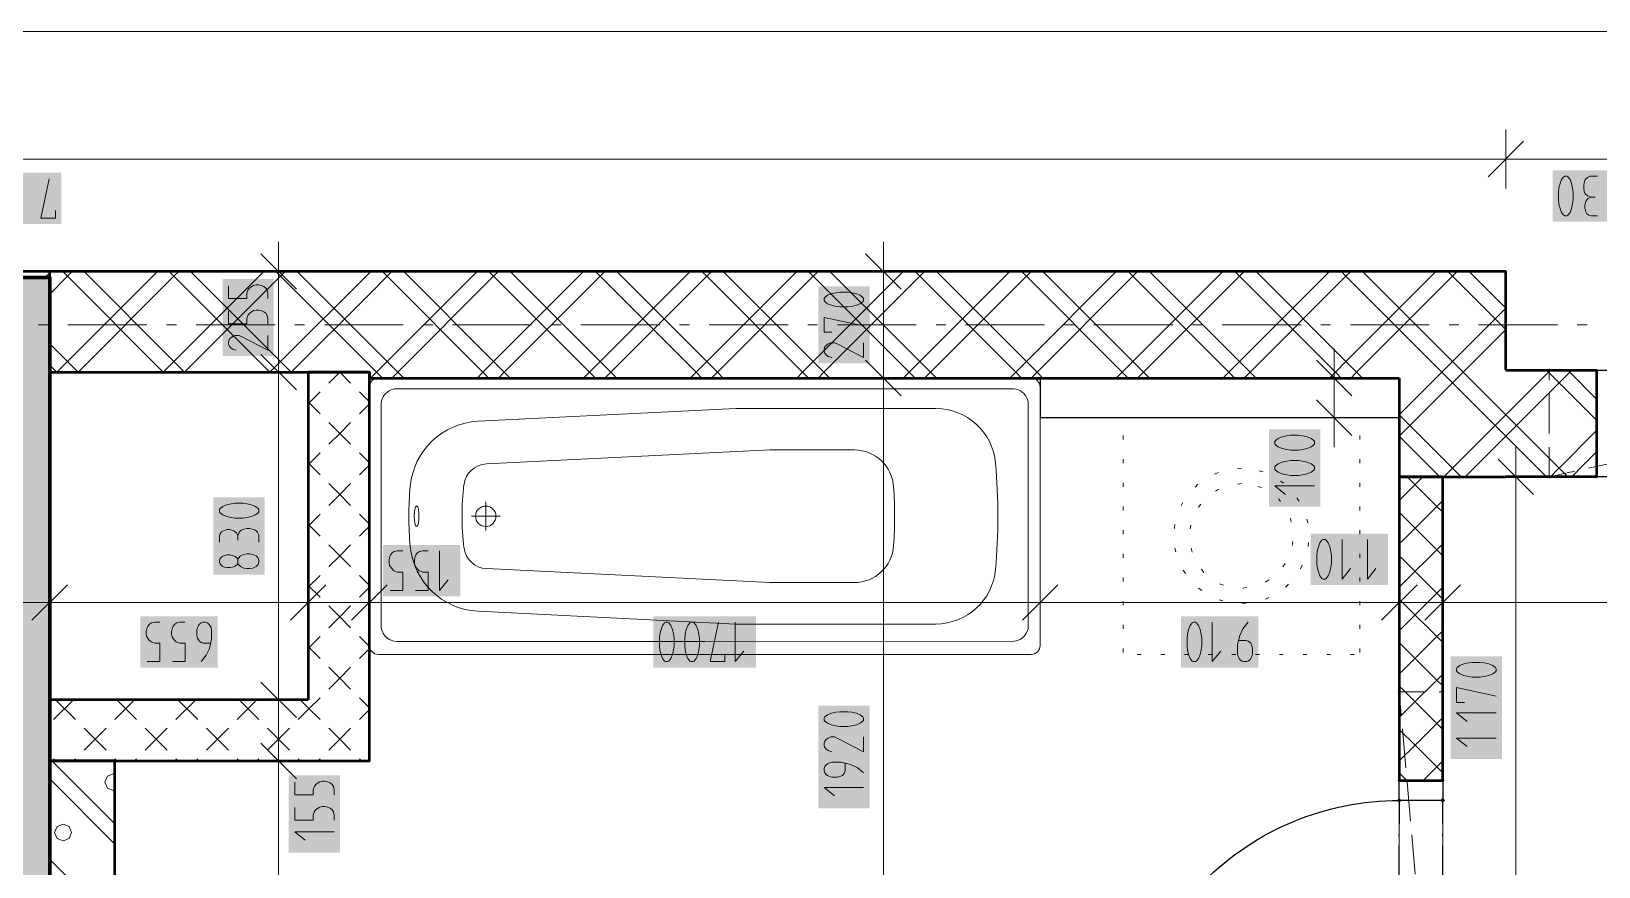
# Model space of a CAD drawing. Header units: millimetres. Extents: x 0 to 594, y 0 to 420.
# Drawn here: x 217.92 to 258.64, y 223.01 to 244.7 of the extents above; entities that cross this region are included whole.
import ezdxf

# ---------------------------------------------------------------- set-up
doc = ezdxf.new("R2010")
doc.units = ezdxf.units.MM
doc.header["$LTSCALE"] = 8
for name, color, linetype in [('PDF_Dvere', 7, 'Continuous'), ('PDF_Instalacni prizdivka do 1m', 7, 'Continuous'), ('PDF_Instalacni prizdivky', 7, 'Continuous'), ('PDF_Koty delkove', 7, 'Continuous'), ('PDF_Osy hlavni', 7, 'Continuous'), ('PDF_Preklady', 7, 'Continuous'), ('PDF_Pricky CP', 7, 'Continuous'), ('PDF_Pricky zdene', 7, 'Continuous'), ('PDF_Sanita', 7, 'Continuous'), ('PDF_Steny akusticke', 7, 'Continuous'), ('PDF_Steny obvodove nosne', 7, 'Continuous')]:
    doc.layers.add(name, color=color, linetype=linetype)

msp = doc.modelspace()

# ---------------------------------------------------------------- hatches: boundary and pattern name
at = {"layer": 'PDF_Steny obvodove nosne', "true_color": 0xc0c0c0, "transparency": 33554559}
msp.add_hatch(color=9, dxfattribs=at).paths.add_polyline_path([(218.401, 149.905), (218.401, 238.31), (216.351, 238.31), (216.351, 149.7), (218.401, 149.7)])

# ---------------------------------------------------------------- linework, layer by layer
at = {"layer": 'PDF_Dvere', "lineweight": 25}
for points in [[(258.581, 235.902), (259.094, 235.902), (259.094, 233.134), (258.581, 233.134)], [(254.584, 225.242), (254.584, 224.729), (253.456, 224.729), (253.456, 225.242)]]:
    msp.add_lwpolyline(points, close=True, dxfattribs=at)
msp.add_lwpolyline([(253.456, 217.554), (246.281, 217.554, -0.414214), (253.456, 224.729), (253.456, 224.112)], format="xyb", dxfattribs=at)
for points in [[(254.584, 224.112), (254.584, 224.729)], [(253.456, 223.804), (253.456, 223.856)], [(253.456, 222.523), (253.456, 223.548)], [(254.584, 223.804), (254.584, 223.856)], [(254.584, 222.523), (254.584, 223.548)]]:
    msp.add_lwpolyline(points, dxfattribs=at)
at = {"layer": 'PDF_Dvere', "lineweight": 25, "transparency": 33554559}
for points in [[(253.456, 224.665), (253.392, 224.729), (253.52, 224.729), (253.456, 224.793)], [(254.584, 224.665), (254.519, 224.729), (254.648, 224.729), (254.584, 224.793)]]:
    msp.add_solid(points, dxfattribs=at)
at = {"layer": 'PDF_Instalacni prizdivka do 1m', "lineweight": 25}
msp.add_lwpolyline([(253.456, 235.697), (244.129, 235.697), (244.129, 234.672), (253.456, 234.672)], close=True, dxfattribs=at)
at = {"layer": 'PDF_Instalacni prizdivky', "lineweight": 50}
msp.add_lwpolyline([(218.402, 225.754), (218.402, 214.479), (220.093, 214.479), (220.093, 225.754)], close=True, dxfattribs=at)
at = {"layer": 'PDF_Instalacni prizdivky', "lineweight": 9}
for points in [[(220.093, 224.119), (218.458, 225.754)], [(220.093, 223.596), (218.402, 225.288)], [(220.093, 225.407), (220.054, 225.423), (219.899, 225.359), (219.835, 225.203), (219.899, 225.048), (220.054, 224.984), (220.093, 225)], [(220.093, 221.506), (218.402, 223.197)]]:
    msp.add_lwpolyline(points, dxfattribs=at)
msp.add_lwpolyline([(218.747, 224.116), (218.592, 224.052), (218.528, 223.896), (218.592, 223.741), (218.747, 223.677), (218.903, 223.741), (218.967, 223.896), (218.903, 224.052)], close=True, dxfattribs=at)
at = {"layer": 'PDF_Koty delkove', "lineweight": 18}
for points in [[(506.065, 244.701), (486.36, 244.701), (466.5, 244.701), (465.014, 244.701), (153.11, 244.701)], [(256.685, 241.847), (255.762, 240.924)], [(256.224, 242.154), (256.224, 241.385), (256.224, 240.617)], [(412.176, 241.385), (400.747, 241.385), (392.855, 241.385), (385.372, 241.385), (307.678, 241.385), (300.196, 241.385), (289.074, 241.385), (286.461, 241.385), (277.441, 241.385), (274.827, 241.385), (263.706, 241.385), (256.224, 241.385), (178.529, 241.385)], [(218.554, 240.052), (218.554, 239.848), (218.17, 239.848), (218.389, 240.873)], [(258.603, 240.939), (258.412, 240.939), (258.344, 240.904), (258.289, 240.853), (258.262, 240.768), (258.248, 240.699), (258.248, 240.631), (258.262, 240.546), (258.289, 240.478), (258.344, 240.427), (258.439, 240.392), (258.548, 240.392)], [(258.603, 239.914), (258.439, 239.914), (258.384, 239.931), (258.33, 239.966), (258.302, 240.017), (258.275, 240.118), (258.275, 240.187), (258.302, 240.289), (258.357, 240.358), (258.439, 240.392)], [(224.347, 238.464), (224.347, 239.233)], [(240.055, 238.464), (240.055, 239.233)], [(224.809, 238.003), (223.886, 238.925)], [(240.516, 238.003), (239.593, 238.925)], [(225.116, 238.464), (224.347, 238.464), (223.579, 238.464)], [(224.347, 227.343), (224.347, 235.85), (224.347, 238.464)], [(240.823, 238.464), (240.055, 238.464), (239.286, 238.464)], [(240.055, 131.816), (240.055, 139.897), (240.055, 148.214), (240.055, 152.109), (240.055, 155.323), (240.055, 212.993), (240.055, 214.479), (240.055, 216.017), (240.055, 235.697), (240.055, 238.464)], [(223.045, 238.091), (223.045, 237.763), (223.522, 237.763), (223.522, 237.9), (223.557, 237.995), (223.608, 238.05), (223.693, 238.105), (223.761, 238.119), (223.83, 238.119), (223.898, 238.105), (223.966, 238.077), (224.017, 238.036), (224.052, 237.982), (224.07, 237.9), (224.07, 237.763)], [(239.131, 237.929), (238.926, 237.929), (238.825, 237.915), (238.705, 237.888), (238.602, 237.847), (238.534, 237.793), (238.517, 237.765), (238.517, 237.711), (238.534, 237.683), (238.602, 237.629), (238.705, 237.588), (238.825, 237.56), (238.926, 237.546), (239.131, 237.546), (239.234, 237.56), (239.354, 237.588), (239.456, 237.629), (239.525, 237.683), (239.542, 237.711), (239.542, 237.765), (239.525, 237.793), (239.456, 237.847), (239.354, 237.888)], [(239.354, 237.888), (239.234, 237.915), (239.131, 237.929)], [(223.045, 237.434), (223.045, 237.106), (223.522, 237.106), (223.522, 237.243), (223.557, 237.338), (223.608, 237.393), (223.693, 237.448), (223.761, 237.462), (223.83, 237.462), (223.898, 237.448), (223.966, 237.42), (224.017, 237.379), (224.052, 237.325), (224.07, 237.243), (224.07, 237.106)], [(238.721, 236.889), (238.517, 236.889), (238.517, 237.272), (239.542, 237.054)], [(224.07, 236.804), (224.07, 236.421), (223.386, 236.777), (223.317, 236.804), (223.215, 236.804), (223.147, 236.777), (223.096, 236.736), (223.061, 236.695), (223.045, 236.64), (223.045, 236.586), (223.061, 236.531), (223.096, 236.49), (223.147, 236.449), (223.249, 236.421)], [(239.542, 236.615), (239.542, 236.232), (238.858, 236.588), (238.79, 236.615), (238.687, 236.615), (238.62, 236.588), (238.568, 236.547), (238.534, 236.506), (238.517, 236.451), (238.517, 236.397), (238.534, 236.342), (238.568, 236.301), (238.62, 236.26), (238.721, 236.232)], [(224.809, 235.389), (223.886, 236.312)], [(240.516, 235.235), (239.593, 236.158)], [(252.226, 235.235), (251.303, 236.158)], [(251.765, 235.697), (251.765, 236.465)], [(225.116, 235.85), (224.347, 235.85), (223.579, 235.85)], [(240.823, 235.697), (240.055, 235.697), (239.286, 235.697)], [(252.533, 235.697), (251.765, 235.697), (250.996, 235.697)], [(251.765, 234.672), (251.765, 235.697)], [(252.226, 234.21), (251.303, 235.133)], [(252.533, 234.672), (251.765, 234.672), (250.996, 234.672)], [(251.765, 234.672), (251.765, 233.903)], [(250.841, 234.211), (250.636, 234.211), (250.535, 234.197), (250.415, 234.17), (250.312, 234.129), (250.244, 234.074), (250.227, 234.046), (250.227, 233.992), (250.244, 233.964), (250.312, 233.91), (250.415, 233.869), (250.535, 233.841), (250.636, 233.827), (250.841, 233.827), (250.944, 233.841), (251.064, 233.869), (251.166, 233.91)], [(251.166, 233.91), (251.235, 233.964), (251.252, 233.992), (251.252, 234.046), (251.235, 234.074), (251.166, 234.129), (251.064, 234.17), (250.944, 234.197), (250.841, 234.211)], [(256.483, 233.134), (256.483, 233.903)], [(256.944, 232.673), (256.021, 233.595)], [(251.252, 232.897), (250.227, 232.897), (250.5, 232.678)], [(257.251, 233.134), (256.483, 233.134), (255.714, 233.134)], [(256.483, 202.743), (256.483, 207.868), (256.483, 221.142), (256.483, 233.134)], [(223.424, 232.446), (223.219, 232.446), (223.117, 232.432), (222.997, 232.405), (222.895, 232.364), (222.826, 232.309), (222.81, 232.281), (222.81, 232.227), (222.826, 232.199), (222.895, 232.145), (222.997, 232.104), (223.117, 232.076), (223.219, 232.062), (223.424, 232.062), (223.526, 232.076), (223.646, 232.104), (223.749, 232.145), (223.817, 232.199), (223.835, 232.227), (223.835, 232.281), (223.817, 232.309)], [(223.817, 232.309), (223.749, 232.364), (223.646, 232.405), (223.526, 232.432), (223.424, 232.446)], [(222.81, 231.433), (222.81, 231.597), (222.826, 231.652), (222.861, 231.706), (222.912, 231.734), (223.014, 231.762), (223.083, 231.762), (223.185, 231.734), (223.254, 231.679), (223.288, 231.597), (223.288, 231.488)], [(223.835, 231.433), (223.835, 231.624), (223.8, 231.693), (223.749, 231.748), (223.664, 231.775), (223.595, 231.789), (223.526, 231.789), (223.441, 231.775), (223.374, 231.748), (223.322, 231.693), (223.288, 231.597)], [(251.313, 230.887), (251.327, 230.786), (251.354, 230.666), (251.395, 230.563), (251.449, 230.495), (251.477, 230.478), (251.531, 230.478), (251.559, 230.495), (251.613, 230.563), (251.654, 230.666), (251.682, 230.786), (251.696, 230.887), (251.696, 231.092), (251.682, 231.195), (251.654, 231.315), (251.613, 231.417), (251.559, 231.486), (251.531, 231.503), (251.477, 231.503), (251.449, 231.486), (251.395, 231.417), (251.354, 231.315), (251.327, 231.195), (251.313, 231.092)], [(251.97, 231.503), (251.97, 230.478), (252.188, 230.751)], [(252.627, 231.503), (252.627, 230.478), (252.845, 230.751)], [(222.81, 230.913), (222.81, 230.967), (222.826, 231.008), (222.878, 231.063), (222.946, 231.091), (223.014, 231.104), (223.083, 231.104), (223.151, 231.091), (223.219, 231.063), (223.27, 231.022), (223.288, 230.995)], [(223.288, 230.885), (223.27, 230.858), (223.219, 230.817), (223.151, 230.79), (223.083, 230.776), (223.014, 230.776), (222.946, 230.79), (222.878, 230.817), (222.826, 230.872), (222.81, 230.913)], [(227.243, 230.184), (227.572, 230.184), (227.572, 230.661), (227.435, 230.661), (227.339, 230.696), (227.284, 230.748), (227.23, 230.833), (227.216, 230.9), (227.216, 230.969), (227.23, 231.038), (227.257, 231.105), (227.298, 231.157)], [(227.298, 231.157), (227.353, 231.191), (227.435, 231.209), (227.572, 231.209)], [(227.9, 230.184), (228.229, 230.184), (228.229, 230.661), (228.092, 230.661), (227.997, 230.696), (227.942, 230.748), (227.887, 230.833), (227.873, 230.9), (227.873, 230.969), (227.887, 231.038), (227.914, 231.105), (227.955, 231.157), (228.01, 231.191), (228.092, 231.209), (228.229, 231.209)], [(228.53, 231.209), (228.53, 230.184), (228.749, 230.456)], [(251.313, 231.092), (251.313, 230.887)], [(218.402, 230.639), (218.402, 229.87), (218.402, 229.102)], [(225.115, 230.639), (225.115, 229.87), (225.115, 229.102)], [(226.704, 230.639), (226.704, 229.87), (226.704, 229.102)], [(244.129, 230.639), (244.129, 229.87), (244.129, 229.102)], [(253.456, 230.639), (253.456, 229.87), (253.456, 229.102)], [(254.584, 230.639), (254.584, 229.87), (254.584, 229.102)], [(218.863, 230.332), (217.94, 229.409)], [(225.576, 230.332), (224.654, 229.409)], [(227.165, 230.332), (226.243, 229.409)], [(244.59, 230.332), (243.667, 229.409)], [(253.917, 230.332), (252.995, 229.409)], [(255.045, 230.332), (254.122, 229.409)], [(216.351, 229.87), (218.402, 229.87), (225.115, 229.87), (226.704, 229.87), (244.129, 229.87), (253.456, 229.87), (254.584, 229.87), (262.463, 229.87), (269.343, 229.87), (270.471, 229.87), (273.57, 229.87), (274.827, 229.87), (276.867, 229.87), (280.875, 229.87), (283.027, 229.87), (284.209, 229.87), (286.641, 229.87), (289.074, 229.87), (291.009, 229.87), (291.748, 229.87), (293.431, 229.87), (294.199, 229.87)], [(220.936, 228.333), (221.265, 228.333), (221.265, 228.811), (221.128, 228.811), (221.033, 228.845), (220.978, 228.897), (220.923, 228.982), (220.909, 229.049), (220.909, 229.118), (220.923, 229.187), (220.95, 229.254), (220.991, 229.306)], [(220.991, 229.306), (221.046, 229.341), (221.128, 229.358), (221.265, 229.358)], [(221.594, 228.333), (221.922, 228.333), (221.922, 228.811), (221.785, 228.811), (221.69, 228.845), (221.635, 228.897), (221.58, 228.982), (221.566, 229.049), (221.566, 229.118), (221.58, 229.187), (221.607, 229.254), (221.649, 229.306), (221.703, 229.341), (221.785, 229.358), (221.922, 229.358)], [(222.579, 228.811), (222.388, 228.811), (222.333, 228.828), (222.292, 228.862), (222.264, 228.897), (222.237, 228.947), (222.223, 229.016), (222.223, 229.152), (222.237, 229.221), (222.264, 229.272), (222.292, 229.306), (222.333, 229.341), (222.388, 229.358), (222.442, 229.358), (222.497, 229.341), (222.538, 229.306), (222.565, 229.272), (222.593, 229.221), (222.607, 229.152), (222.607, 228.913), (222.552, 228.674), (222.47, 228.503), (222.333, 228.333)], [(234.239, 228.742), (234.253, 228.64), (234.28, 228.521), (234.321, 228.418), (234.375, 228.349), (234.403, 228.333), (234.457, 228.333), (234.485, 228.349), (234.539, 228.418), (234.58, 228.521), (234.608, 228.64), (234.622, 228.742), (234.622, 228.947), (234.608, 229.049), (234.58, 229.169), (234.539, 229.272), (234.485, 229.341), (234.457, 229.358), (234.403, 229.358), (234.375, 229.341), (234.321, 229.272), (234.28, 229.169), (234.253, 229.049), (234.239, 228.947)], [(235.936, 228.537), (235.936, 228.333), (235.553, 228.333), (235.771, 229.358)], [(236.21, 229.358), (236.21, 228.333), (236.428, 228.606)], [(248.026, 228.418), (248.08, 228.349), (248.108, 228.333), (248.162, 228.333), (248.19, 228.349), (248.244, 228.418), (248.285, 228.521), (248.313, 228.64), (248.327, 228.742), (248.327, 228.947), (248.313, 229.049), (248.285, 229.169), (248.244, 229.272), (248.19, 229.341), (248.162, 229.358), (248.108, 229.358), (248.08, 229.341), (248.026, 229.272), (247.984, 229.169), (247.957, 229.049), (247.943, 228.947)], [(248.6, 229.358), (248.6, 228.333), (248.819, 228.606)], [(249.531, 229.358), (249.394, 229.187), (249.312, 229.016), (249.257, 228.777), (249.257, 228.537), (249.271, 228.469), (249.299, 228.418), (249.326, 228.384), (249.367, 228.349), (249.422, 228.333), (249.476, 228.333), (249.531, 228.349), (249.572, 228.384), (249.599, 228.418), (249.627, 228.469), (249.641, 228.537), (249.641, 228.674), (249.627, 228.742), (249.599, 228.811), (249.531, 228.862), (249.476, 228.879), (249.285, 228.879)], [(234.239, 228.947), (234.239, 228.742)], [(247.943, 228.947), (247.943, 228.742), (247.957, 228.64), (247.984, 228.521), (248.026, 228.418)], [(255.559, 228.315), (255.354, 228.315), (255.253, 228.302), (255.133, 228.274), (255.03, 228.233), (254.961, 228.179), (254.945, 228.151), (254.945, 228.097), (254.961, 228.069), (255.03, 228.015), (255.133, 227.974), (255.253, 227.946), (255.354, 227.932), (255.559, 227.932), (255.661, 227.946), (255.781, 227.974), (255.884, 228.015), (255.953, 228.069)], [(255.953, 228.069), (255.97, 228.097), (255.97, 228.151), (255.953, 228.179), (255.884, 228.233), (255.781, 228.274), (255.661, 228.302), (255.559, 228.315)], [(224.809, 226.882), (223.886, 227.804)], [(255.149, 227.275), (254.945, 227.275), (254.945, 227.658), (255.97, 227.44)], [(225.116, 227.343), (224.347, 227.343), (223.579, 227.343)], [(224.347, 212.993), (224.347, 213.315), (224.347, 214.479), (224.347, 216.017), (224.347, 225.754), (224.347, 227.343)], [(239.131, 227.034), (238.926, 227.034), (238.825, 227.02), (238.705, 226.993), (238.602, 226.952), (238.534, 226.898), (238.517, 226.87), (238.517, 226.816), (238.534, 226.788), (238.602, 226.734), (238.705, 226.693), (238.825, 226.665), (238.926, 226.651)], [(238.926, 226.651), (239.131, 226.651), (239.234, 226.665), (239.354, 226.693), (239.456, 226.734), (239.525, 226.788), (239.542, 226.816), (239.542, 226.87), (239.525, 226.898), (239.456, 226.952), (239.354, 226.993), (239.234, 227.02), (239.131, 227.034)], [(255.97, 227.001), (254.945, 227.001), (255.218, 226.783)], [(239.542, 226.377), (239.542, 225.994), (238.858, 226.35), (238.79, 226.377), (238.687, 226.377), (238.62, 226.35), (238.568, 226.309), (238.534, 226.268), (238.517, 226.213), (238.517, 226.159), (238.534, 226.104), (238.568, 226.063), (238.62, 226.022), (238.721, 225.994)], [(224.809, 225.293), (223.886, 226.216)], [(255.97, 226.344), (254.945, 226.344), (255.218, 226.126)], [(225.116, 225.754), (224.347, 225.754), (223.579, 225.754)], [(239.542, 225.447), (239.371, 225.584), (239.2, 225.666), (238.961, 225.72), (238.721, 225.72), (238.653, 225.706), (238.602, 225.679), (238.568, 225.652), (238.534, 225.611), (238.517, 225.556), (238.517, 225.502), (238.534, 225.447), (238.568, 225.406), (238.602, 225.378), (238.653, 225.351), (238.721, 225.337), (238.858, 225.337), (238.926, 225.351), (238.995, 225.378), (239.046, 225.447), (239.063, 225.502), (239.063, 225.693)], [(224.766, 225.2), (224.766, 224.871), (225.244, 224.871), (225.244, 225.009), (225.279, 225.104), (225.33, 225.159), (225.415, 225.213), (225.483, 225.227), (225.551, 225.227), (225.62, 225.213), (225.688, 225.186), (225.739, 225.145), (225.774, 225.091), (225.791, 225.009), (225.791, 224.871)], [(239.542, 225.063), (238.517, 225.063), (238.79, 224.845)], [(224.766, 224.543), (224.766, 224.214), (225.244, 224.214), (225.244, 224.351), (225.279, 224.447), (225.33, 224.502), (225.415, 224.556), (225.483, 224.57)], [(225.483, 224.57), (225.551, 224.57), (225.62, 224.556), (225.688, 224.529), (225.739, 224.488), (225.774, 224.434), (225.791, 224.351), (225.791, 224.214)], [(225.791, 223.913), (224.766, 223.913), (225.039, 223.694)]]:
    msp.add_lwpolyline(points, dxfattribs=at)
for points in [[(257.591, 240.528), (257.591, 240.323), (257.604, 240.222), (257.632, 240.102), (257.673, 239.999), (257.727, 239.931), (257.755, 239.914), (257.809, 239.914), (257.837, 239.931), (257.891, 239.999), (257.932, 240.102), (257.96, 240.222), (257.974, 240.323), (257.974, 240.528), (257.96, 240.631), (257.932, 240.751), (257.891, 240.853), (257.837, 240.922), (257.809, 240.939), (257.755, 240.939), (257.727, 240.922), (257.673, 240.853), (257.632, 240.751), (257.604, 240.631)], [(250.841, 233.554), (250.636, 233.554), (250.535, 233.54), (250.415, 233.513), (250.312, 233.472), (250.244, 233.417), (250.227, 233.389), (250.227, 233.335), (250.244, 233.307), (250.312, 233.253), (250.415, 233.212), (250.535, 233.184), (250.636, 233.17), (250.841, 233.17), (250.944, 233.184), (251.064, 233.212), (251.166, 233.253), (251.235, 233.307), (251.252, 233.335), (251.252, 233.389), (251.235, 233.417), (251.166, 233.472), (251.064, 233.513), (250.944, 233.54)], [(223.595, 231.132), (223.526, 231.132), (223.441, 231.118), (223.356, 231.077), (223.305, 231.022), (223.288, 230.995), (223.288, 230.885), (223.305, 230.858), (223.356, 230.803), (223.441, 230.762), (223.526, 230.748), (223.595, 230.748), (223.68, 230.762), (223.766, 230.803), (223.817, 230.858), (223.835, 230.913), (223.835, 230.967), (223.817, 231.022), (223.766, 231.077), (223.68, 231.118)], [(234.896, 228.947), (234.896, 228.742), (234.91, 228.64), (234.937, 228.521), (234.978, 228.418), (235.032, 228.349), (235.06, 228.333), (235.114, 228.333), (235.142, 228.349), (235.196, 228.418), (235.237, 228.521), (235.265, 228.64), (235.279, 228.742), (235.279, 228.947), (235.265, 229.049), (235.237, 229.169), (235.196, 229.272), (235.142, 229.341), (235.114, 229.358), (235.06, 229.358), (235.032, 229.341), (234.978, 229.272), (234.937, 229.169), (234.91, 229.049)]]:
    msp.add_lwpolyline(points, close=True, dxfattribs=at)
at = {"layer": 'PDF_Koty delkove', "color": 7, "lineweight": 18, "true_color": 0xffffff, "transparency": 33554559}
for points in [[(218.707, 241.027), (216.045, 241.027), (218.707, 239.694), (216.045, 239.694)], [(259.442, 241.093), (257.437, 241.093), (259.442, 239.761), (257.437, 239.761)], [(224.223, 236.267), (224.223, 238.272), (222.891, 236.267), (222.891, 238.272)], [(239.696, 236.078), (239.696, 238.083), (238.363, 236.078), (238.363, 238.083)], [(251.406, 232.359), (251.406, 234.364), (250.073, 232.359), (250.073, 234.364)], [(223.989, 230.594), (223.989, 232.599), (222.656, 230.594), (222.656, 232.599)], [(253.164, 231.657), (251.159, 231.657), (253.164, 230.325), (251.159, 230.325)], [(229.068, 231.363), (227.063, 231.363), (229.068, 230.03), (227.063, 230.03)], [(222.761, 229.512), (220.756, 229.512), (222.761, 228.179), (220.756, 228.179)], [(236.747, 229.512), (234.085, 229.512), (236.747, 228.179), (234.085, 228.179)], [(249.795, 229.512), (247.79, 229.512), (249.795, 228.179), (247.79, 228.179)], [(256.124, 225.807), (256.124, 228.469), (254.791, 225.807), (254.791, 228.469)], [(239.696, 224.526), (239.696, 227.188), (238.363, 224.526), (238.363, 227.188)], [(225.945, 223.376), (225.945, 225.38), (224.612, 223.376), (224.612, 225.38)]]:
    msp.add_solid(points, dxfattribs=at)
at = {"layer": 'PDF_Osy hlavni', "lineweight": 18}
for points in [[(218.361, 237.08), (218.105, 237.08)], [(220.924, 237.08), (218.874, 237.08)], [(221.692, 237.08), (221.436, 237.08)], [(224.255, 237.08), (222.205, 237.08)], [(225.023, 237.08), (224.767, 237.08)], [(227.586, 237.08), (225.536, 237.08)], [(228.355, 237.08), (228.098, 237.08)], [(230.917, 237.08), (228.867, 237.08)], [(231.686, 237.08), (231.43, 237.08)], [(234.248, 237.08), (232.198, 237.08)], [(235.017, 237.08), (234.761, 237.08)], [(237.58, 237.08), (235.53, 237.08)], [(238.348, 237.08), (238.092, 237.08)], [(240.911, 237.08), (238.861, 237.08)], [(241.68, 237.08), (241.423, 237.08)], [(244.242, 237.08), (242.192, 237.08)], [(245.011, 237.08), (244.755, 237.08)], [(247.573, 237.08), (245.523, 237.08)], [(248.342, 237.08), (248.086, 237.08)], [(250.905, 237.08), (248.855, 237.08)], [(251.673, 237.08), (251.417, 237.08)], [(254.236, 237.08), (252.186, 237.08)], [(255.004, 237.08), (254.748, 237.08)], [(257.567, 237.08), (255.517, 237.08)], [(258.336, 237.08), (258.079, 237.08)]]:
    msp.add_lwpolyline(points, dxfattribs=at)
at = {"layer": 'PDF_Preklady', "lineweight": 18}
for points in [[(258.284, 235.902), (257.351, 235.902)], [(257.351, 235.643), (257.351, 235.902)], [(257.351, 234.259), (257.351, 235.284)], [(258.284, 233.134), (257.351, 233.134), (257.351, 233.901)], [(257.351, 233.134), (258.02, 233.28)], [(258.371, 233.356), (259.372, 233.574)], [(253.509, 226.95), (253.456, 227.548), (254.133, 227.548)], [(253.456, 227.341), (253.456, 227.548)], [(254.584, 227.341), (254.584, 227.548), (254.492, 227.548)], [(253.456, 225.957), (253.456, 226.982)], [(254.584, 225.957), (254.584, 226.982)], [(253.63, 225.572), (253.54, 226.593)], [(253.456, 224.573), (253.456, 225.242), (253.456, 225.598)], [(254.584, 224.573), (254.584, 225.242), (254.584, 225.598)], [(253.751, 224.193), (253.661, 225.214)], [(253.456, 223.189), (253.456, 224.214)], [(254.584, 223.189), (254.584, 224.214)], [(253.873, 222.815), (253.783, 223.836)]]:
    msp.add_lwpolyline(points, dxfattribs=at)
at = {"layer": 'PDF_Preklady', "lineweight": 18, "transparency": 33554559}
for points in [[(257.397, 235.902), (257.351, 235.856), (257.351, 235.948), (257.305, 235.902)], [(257.351, 235.856), (257.305, 235.902), (257.397, 235.902), (257.351, 235.948)], [(257.351, 233.088), (257.305, 233.134), (257.397, 233.134), (257.351, 233.18)], [(257.397, 233.134), (257.351, 233.088), (257.351, 233.18), (257.305, 233.134)], [(257.306, 233.124), (257.341, 233.179), (257.361, 233.089), (257.396, 233.144)], [(258.627, 233.134), (258.581, 233.088), (258.581, 233.18), (258.535, 233.134)], [(258.627, 233.134), (258.581, 233.088), (258.581, 233.18), (258.535, 233.134)], [(253.46, 227.502), (253.41, 227.544), (253.502, 227.552), (253.452, 227.594)], [(253.502, 227.548), (253.456, 227.502), (253.456, 227.594), (253.41, 227.548)], [(253.456, 227.502), (253.41, 227.548), (253.502, 227.548), (253.456, 227.594)], [(254.584, 227.502), (254.537, 227.548), (254.63, 227.548), (254.584, 227.594)], [(254.63, 227.548), (254.584, 227.502), (254.584, 227.594), (254.537, 227.548)], [(253.456, 225.196), (253.41, 225.242), (253.502, 225.242), (253.456, 225.288)], [(253.456, 225.196), (253.41, 225.242), (253.502, 225.242), (253.456, 225.288)], [(254.584, 225.196), (254.537, 225.242), (254.63, 225.242), (254.584, 225.288)], [(254.584, 225.196), (254.537, 225.242), (254.63, 225.242), (254.584, 225.288)]]:
    msp.add_solid(points, dxfattribs=at)
at = {"layer": 'PDF_Pricky CP', "lineweight": 50}
for points in [[(225.115, 225.754), (226.704, 225.754), (226.704, 235.697), (226.704, 235.85), (226.704, 235.85), (225.115, 235.85), (225.115, 227.343)], [(225.115, 227.343), (218.401, 227.343), (218.401, 225.754), (218.402, 225.754), (220.093, 225.754), (225.115, 225.754)]]:
    msp.add_lwpolyline(points, dxfattribs=at)
at = {"layer": 'PDF_Pricky CP', "lineweight": 9}
for points in [[(225.935, 235.85), (225.651, 235.566)], [(225.935, 235.85), (225.935, 235.85)], [(226.219, 235.566), (225.935, 235.85)], [(225.935, 235.85), (225.935, 235.85)], [(225.425, 235.34), (225.115, 235.03)], [(226.704, 235.082), (226.445, 235.34)], [(225.425, 234.772), (225.115, 235.082)], [(226.704, 235.03), (226.445, 234.772)], [(226.219, 233.977), (225.935, 234.262), (225.651, 234.546)], [(225.935, 234.262), (226.219, 234.546)], [(225.935, 234.262), (225.651, 233.977)], [(225.425, 233.752), (225.115, 233.442)], [(226.704, 233.493), (226.445, 233.752)], [(225.425, 233.183), (225.115, 233.493)], [(226.704, 233.442), (226.445, 233.183)], [(226.219, 232.389), (225.935, 232.673), (225.651, 232.957)], [(225.935, 232.673), (226.219, 232.957)], [(225.935, 232.673), (225.651, 232.389)], [(225.425, 232.163), (225.115, 231.853)], [(226.704, 231.904), (226.445, 232.163)], [(225.425, 231.594), (225.115, 231.904)], [(226.704, 231.853), (226.445, 231.594)], [(226.219, 230.8), (225.935, 231.084), (225.651, 231.369)], [(225.935, 231.084), (226.219, 231.369)], [(225.935, 231.084), (225.651, 230.8)], [(225.425, 230.574), (225.115, 230.264)], [(226.704, 230.315), (226.445, 230.574)], [(225.425, 230.005), (225.115, 230.315)], [(226.704, 230.264), (226.445, 230.005)], [(226.219, 229.211), (225.935, 229.495), (225.651, 229.78)], [(225.935, 229.495), (226.219, 229.78)], [(225.935, 229.495), (225.651, 229.211)], [(225.425, 228.985), (225.115, 228.675)], [(226.704, 228.727), (226.445, 228.985)], [(225.425, 228.417), (225.115, 228.727)], [(226.704, 228.675), (226.445, 228.417)], [(226.219, 227.622), (225.935, 227.907), (225.651, 228.191)], [(225.651, 227.622), (225.935, 227.907), (226.219, 228.191)], [(219.016, 227.343), (218.501, 226.828)], [(219.07, 226.828), (218.555, 227.343)], [(220.605, 227.343), (220.09, 226.828)], [(220.659, 226.828), (220.144, 227.343)], [(222.194, 227.343), (221.679, 226.828)], [(222.248, 226.828), (221.733, 227.343)], [(223.783, 227.343), (223.268, 226.828)], [(223.836, 226.828), (223.321, 227.343)], [(225.115, 227.138), (224.91, 227.343)], [(225.425, 227.397), (225.115, 227.087)], [(226.704, 227.138), (226.445, 227.397)], [(225.115, 227.087), (224.856, 226.828)], [(225.425, 226.828), (225.115, 227.138)], [(226.704, 227.087), (226.445, 226.828)], [(219.864, 226.034), (219.58, 226.318), (219.296, 226.602)], [(219.296, 226.034), (219.58, 226.318), (219.864, 226.602)], [(221.453, 226.034), (221.169, 226.318), (220.884, 226.602)], [(220.884, 226.034), (221.169, 226.318), (221.453, 226.602)], [(223.042, 226.034), (222.758, 226.318), (222.473, 226.602)], [(222.473, 226.034), (222.758, 226.318), (223.042, 226.602)], [(224.631, 226.034), (224.346, 226.318), (224.062, 226.602)], [(224.062, 226.034), (224.346, 226.318), (224.631, 226.602)], [(226.219, 226.034), (225.935, 226.318), (225.651, 226.602)], [(225.651, 226.034), (225.935, 226.318), (226.219, 226.602)], [(218.555, 225.754), (218.501, 225.808)], [(219.07, 225.808), (219.016, 225.754)], [(220.144, 225.754), (220.09, 225.808)], [(220.659, 225.808), (220.605, 225.754)], [(221.733, 225.754), (221.679, 225.808)], [(222.248, 225.808), (222.194, 225.754)], [(223.321, 225.754), (223.268, 225.808)], [(223.836, 225.808), (223.783, 225.754)], [(224.91, 225.754), (224.856, 225.808)], [(225.425, 225.808), (225.371, 225.754)], [(226.499, 225.754), (226.445, 225.808)]]:
    msp.add_lwpolyline(points, dxfattribs=at)
at = {"layer": 'PDF_Pricky zdene', "lineweight": 9}
for points in [[(254.071, 233.134), (253.491, 232.554), (253.456, 232.519)], [(254.584, 232.212), (254.43, 232.365), (253.661, 233.134)], [(254.584, 232.519), (254.43, 232.365)], [(254.43, 232.365), (253.555, 231.491), (253.456, 231.392)], [(254.584, 231.084), (254.43, 231.238), (253.515, 232.152), (253.456, 232.212)], [(254.43, 231.238), (253.62, 230.428), (253.456, 230.264)], [(254.584, 231.392), (254.43, 231.238)], [(254.584, 229.957), (254.43, 230.11), (253.588, 230.952), (253.456, 231.084)], [(254.43, 230.11), (253.684, 229.365), (253.456, 229.137)], [(254.584, 230.264), (254.43, 230.11)], [(254.584, 228.829), (254.43, 228.983), (253.66, 229.752), (253.456, 229.957)], [(254.584, 227.702), (254.43, 227.855), (253.733, 228.552), (253.456, 228.829)], [(254.584, 229.137), (254.43, 228.983), (253.748, 228.301)], [(253.748, 228.301), (253.456, 228.009)], [(254.584, 228.009), (254.43, 227.855), (253.812, 227.238), (253.456, 226.882)], [(254.584, 226.574), (254.43, 226.728), (253.806, 227.352), (253.456, 227.702)], [(254.584, 226.882), (254.43, 226.728), (253.877, 226.175), (253.456, 225.754)], [(254.584, 225.447), (254.43, 225.601), (253.878, 226.152), (253.456, 226.574)], [(254.584, 225.754), (254.43, 225.601), (254.071, 225.242)], [(253.661, 225.242), (253.456, 225.447)]]:
    msp.add_lwpolyline(points, dxfattribs=at)
at = {"layer": 'PDF_Pricky zdene', "lineweight": 50}
for points in [[(254.584, 225.242), (254.584, 227.548), (254.584, 233.134), (253.456, 233.134), (253.456, 227.548), (253.456, 225.242)], [(254.584, 225.242), (253.456, 225.242)]]:
    msp.add_lwpolyline(points, dxfattribs=at)
at = {"layer": 'PDF_Sanita', "lineweight": 13}
for points in [[(243.894, 228.522), (243.893, 228.522), (226.94, 228.522, -0.414213), (226.704, 228.757), (226.704, 235.461, -0.414216), (226.94, 235.697), (243.893, 235.697, -0.414195), (244.129, 235.461), (244.129, 228.757, -0.414195), (243.894, 228.522)], [(229.163, 232.93, -0.364849), (229.743, 233.469), (237.115, 233.833), (239.3, 233.831, -0.395977), (240.323, 232.87, -0.031026), (240.323, 231.348, -0.395984), (239.3, 230.387), (237.115, 230.386), (229.743, 230.749, -0.36484), (229.163, 231.289)]]:
    msp.add_lwpolyline(points, format="xyb", dxfattribs=at)
for points in [[(235.416, 228.86), (243.448, 228.862), (243.506, 228.871), (243.559, 228.887), (243.616, 228.915), (243.661, 228.944), (243.707, 228.986), (243.742, 229.027), (243.776, 229.083), (243.801, 229.143), (243.813, 229.188), (243.82, 229.235), (243.821, 232.14), (243.82, 235.045), (243.813, 235.092), (243.801, 235.137), (243.776, 235.197), (243.742, 235.252), (243.707, 235.294), (243.661, 235.335), (243.616, 235.365), (243.559, 235.393), (243.506, 235.409), (243.448, 235.418), (235.416, 235.42), (227.427, 235.42), (227.35, 235.414), (227.311, 235.405), (227.274, 235.392), (227.221, 235.368), (227.172, 235.335), (227.125, 235.293), (227.091, 235.253), (227.062, 235.207), (227.039, 235.158), (227.022, 235.102), (227.013, 235.044), (227.011, 232.14)], [(246.281, 234.672), (246.281, 234.672)], [(246.281, 234.672), (246.281, 234.672)], [(246.753, 234.672), (246.651, 234.672)], [(247.368, 234.672), (247.266, 234.672)], [(247.983, 234.672), (247.881, 234.672)], [(248.598, 234.672), (248.496, 234.672)], [(249.213, 234.672), (249.111, 234.672)], [(249.828, 234.672), (249.726, 234.672)], [(250.443, 234.672), (250.341, 234.672)], [(251.058, 234.672), (250.956, 234.672)], [(251.673, 234.672), (251.571, 234.672)], [(252.288, 234.672), (252.186, 234.672)], [(252.431, 234.672), (252.431, 234.672)], [(252.431, 234.672), (252.431, 234.672)], [(246.281, 234.106), (246.281, 234.208)], [(252.431, 234.106), (252.431, 234.208)], [(246.281, 233.491), (246.281, 233.593)], [(249.356, 233.354), (249.254, 233.345)], [(249.917, 233.259), (249.818, 233.285)], [(252.431, 233.491), (252.431, 233.593)], [(246.281, 232.876), (246.281, 232.978)], [(248.223, 232.939), (248.151, 232.867)], [(248.753, 233.247), (248.66, 233.204)], [(249.356, 232.963), (249.255, 232.943)], [(249.882, 232.857), (249.879, 232.859), (249.782, 232.879)], [(250.454, 232.965), (250.37, 233.024)], [(252.431, 232.876), (252.431, 232.978)], [(229.728, 231.736), (229.728, 232.482)], [(247.831, 232.469), (247.788, 232.376)], [(248.765, 232.814), (248.68, 232.757)], [(250.37, 232.492), (250.322, 232.563)], [(250.322, 232.563), (250.322, 232.563)], [(250.857, 232.505), (250.798, 232.589)], [(227.011, 232.14), (227.013, 229.236), (227.022, 229.178), (227.039, 229.122), (227.062, 229.073), (227.091, 229.027), (227.125, 228.987), (227.172, 228.945), (227.221, 228.912), (227.274, 228.888), (227.311, 228.875), (227.35, 228.866), (227.427, 228.86), (235.416, 228.86)], [(227.882, 231.955), (227.886, 231.931), (227.893, 231.904), (227.903, 231.875), (227.916, 231.852), (227.932, 231.843), (227.948, 231.852), (227.962, 231.875), (227.971, 231.904), (227.978, 231.931), (227.982, 231.955), (227.985, 231.975), (227.987, 231.992), (227.989, 232.006), (227.99, 232.018), (227.991, 232.029), (227.991, 232.038), (227.993, 232.065), (227.993, 232.093), (227.993, 232.133), (227.991, 232.181), (227.991, 232.19), (227.99, 232.2), (227.989, 232.212), (227.987, 232.227), (227.985, 232.243), (227.982, 232.264), (227.978, 232.287), (227.971, 232.315), (227.962, 232.343), (227.948, 232.366), (227.932, 232.376), (227.916, 232.366), (227.903, 232.343), (227.893, 232.315), (227.886, 232.287), (227.882, 232.264), (227.879, 232.243), (227.877, 232.227), (227.875, 232.212), (227.874, 232.2), (227.873, 232.19), (227.873, 232.181), (227.872, 232.173), (227.871, 232.148), (227.871, 232.121), (227.871, 232.08)], [(227.871, 232.08), (227.873, 232.029), (227.874, 232.018), (227.875, 232.006), (227.877, 231.992), (227.879, 231.975), (227.882, 231.955)], [(230.101, 232.109), (229.354, 232.109)], [(246.281, 232.261), (246.281, 232.363)], [(248.299, 232.427), (248.242, 232.342)], [(250.651, 231.956), (250.631, 232.056)], [(252.431, 232.261), (252.431, 232.363)], [(246.281, 231.646), (246.281, 231.748)], [(247.625, 231.892), (247.616, 231.79)], [(248.045, 231.879), (248.025, 231.779)], [(251.078, 231.935), (251.051, 232.034)], [(252.431, 231.646), (252.431, 231.748)], [(247.629, 231.28), (247.655, 231.181)], [(248.053, 231.276), (248.073, 231.175)], [(250.674, 231.353), (250.694, 231.453)], [(251.089, 231.323), (251.098, 231.425)], [(246.281, 231.031), (246.281, 231.133)], [(250.435, 230.799), (250.492, 230.884)], [(250.89, 230.744), (250.933, 230.837)], [(252.431, 231.031), (252.431, 231.133)], [(246.281, 230.416), (246.281, 230.518)], [(247.843, 230.706), (247.901, 230.622)], [(248.32, 230.734), (248.377, 230.649)], [(249.979, 230.401), (250.065, 230.458)], [(252.431, 230.416), (252.431, 230.518)], [(248.24, 230.241), (248.324, 230.182)], [(248.797, 230.358), (248.833, 230.334), (248.892, 230.322)], [(249.394, 230.238), (249.495, 230.258)], [(250.504, 230.269), (250.577, 230.342)], [(246.281, 229.801), (246.281, 229.903)], [(248.774, 229.941), (248.873, 229.914)], [(249.378, 229.841), (249.48, 229.85)], [(249.979, 229.956), (250.072, 229.999)], [(252.431, 229.801), (252.431, 229.903)], [(246.281, 229.186), (246.281, 229.288)], [(252.431, 229.186), (252.431, 229.288)], [(246.281, 228.571), (246.281, 228.673)], [(246.281, 228.522), (246.281, 228.522)], [(246.281, 228.522), (246.281, 228.522)], [(246.753, 228.522), (246.651, 228.522)], [(247.368, 228.522), (247.266, 228.522)], [(247.983, 228.522), (247.881, 228.522)], [(248.598, 228.522), (248.496, 228.522)], [(249.213, 228.522), (249.111, 228.522)], [(249.828, 228.522), (249.726, 228.522)], [(250.443, 228.522), (250.341, 228.522)], [(251.058, 228.522), (250.956, 228.522)], [(251.673, 228.522), (251.571, 228.522)], [(252.288, 228.522), (252.186, 228.522)], [(252.431, 228.571), (252.431, 228.673)], [(252.431, 228.522), (252.431, 228.522)], [(252.431, 228.522), (252.431, 228.522)]]:
    msp.add_lwpolyline(points, dxfattribs=at)
msp.add_lwpolyline([(229.532, 229.641), (236.227, 229.311), (241.418, 229.311, 0.387969), (242.969, 230.728, 0.045237), (242.969, 233.49, 0.387969), (241.418, 234.907), (236.227, 234.907), (229.532, 234.577, 0.372024), (227.767, 232.894, 0.048486), (227.767, 231.324, 0.372024)], format="xyb", close=True, dxfattribs=at)
msp.add_circle((229.728, 232.109), 0.266, dxfattribs=at)
at = {"layer": 'PDF_Sanita', "lineweight": 9}
msp.add_arc((235.846, 232.109), 6.734, 173.0014, 186.9986, dxfattribs=at)
at = {"layer": 'PDF_Steny akusticke', "lineweight": 50}
for points in [[(208.049, 235.85), (209.638, 235.85), (216.351, 235.85), (216.351, 238.31), (218.401, 238.31), (218.401, 238.464), (208.049, 238.464)], [(226.704, 238.464), (218.401, 238.464)], [(218.401, 238.31), (218.401, 235.85), (225.115, 235.85), (226.704, 235.85)], [(256.224, 235.902), (256.224, 238.464), (226.704, 238.464)], [(226.704, 235.85), (226.704, 235.85), (226.704, 235.697), (253.456, 235.697)], [(256.224, 235.902), (257.351, 235.902), (258.581, 235.902), (258.581, 233.134), (256.224, 233.134)], [(253.456, 235.697), (253.456, 233.134), (254.584, 233.134), (256.224, 233.134)]]:
    msp.add_lwpolyline(points, dxfattribs=at)
at = {"layer": 'PDF_Steny akusticke', "lineweight": 9}
for points in [[(218.278, 238.31), (218.401, 238.433), (218.432, 238.464)], [(218.401, 237.88), (218.863, 238.341), (218.986, 238.464)], [(223.967, 238.464), (221.63, 236.127), (221.353, 235.85), (218.863, 238.341), (218.74, 238.464)], [(221.753, 238.464), (221.63, 238.341), (219.139, 235.85), (218.863, 236.127), (221.2, 238.464)], [(224.521, 238.464), (224.398, 238.341), (221.907, 235.85), (221.63, 236.127), (219.293, 238.464)], [(226.704, 238.433), (224.398, 236.127), (224.121, 235.85), (221.63, 238.341), (221.507, 238.464)], [(226.704, 237.88), (224.674, 235.85), (224.398, 236.127), (222.061, 238.464)], [(226.704, 236.035), (224.398, 238.341), (224.275, 238.464)], [(226.704, 236.589), (224.828, 238.464)], [(226.704, 237.88), (227.165, 238.341), (227.042, 238.464)], [(226.704, 238.433), (226.735, 238.464)], [(227.165, 236.127), (229.502, 238.464)], [(227.165, 238.341), (227.288, 238.464)], [(229.656, 235.85), (227.165, 238.341)], [(227.442, 235.85), (229.933, 238.341), (229.81, 238.464)], [(230.363, 235.697), (230.209, 235.85), (229.933, 236.127), (227.596, 238.464)], [(229.933, 236.127), (232.27, 238.464)], [(229.933, 238.341), (230.056, 238.464)], [(232.423, 235.85), (229.933, 238.341)], [(230.209, 235.85), (232.7, 238.341), (232.577, 238.464)], [(233.13, 235.697), (232.977, 235.85), (232.7, 236.127), (230.363, 238.464)], [(232.7, 236.127), (235.037, 238.464)], [(232.7, 238.341), (232.823, 238.464)], [(235.191, 235.85), (232.7, 238.341)], [(232.977, 235.85), (235.467, 238.341), (235.344, 238.464)], [(235.898, 235.697), (235.744, 235.85), (235.467, 236.127), (233.13, 238.464)], [(235.191, 235.85), (235.467, 236.127), (237.804, 238.464)], [(235.467, 238.341), (235.59, 238.464)], [(237.958, 235.85), (235.467, 238.341)], [(235.744, 235.85), (238.235, 238.341)], [(238.665, 235.697), (238.512, 235.85), (238.235, 236.127), (235.898, 238.464)], [(237.804, 235.697), (237.958, 235.85), (238.235, 236.127), (240.572, 238.464)], [(238.235, 238.341), (238.112, 238.464)], [(238.235, 238.341), (238.358, 238.464)], [(240.726, 235.85), (238.235, 238.341)], [(238.512, 235.85), (241.002, 238.341)], [(241.433, 235.697), (241.279, 235.85), (241.002, 236.127), (238.665, 238.464)], [(240.572, 235.697), (240.726, 235.85), (241.002, 236.127), (243.339, 238.464)], [(241.002, 238.341), (240.879, 238.464)], [(241.002, 238.341), (241.125, 238.464)], [(243.493, 235.85), (241.002, 238.341)], [(241.279, 235.85), (243.77, 238.341)], [(244.2, 235.697), (244.047, 235.85), (243.77, 236.127), (241.433, 238.464)], [(243.339, 235.697), (243.493, 235.85), (243.77, 236.127), (246.107, 238.464)], [(243.77, 238.341), (243.647, 238.464)], [(243.77, 238.341), (243.893, 238.464)], [(246.261, 235.85), (243.77, 238.341)], [(244.047, 235.85), (246.537, 238.341)], [(246.968, 235.697), (246.814, 235.85), (246.537, 236.127), (244.2, 238.464)], [(246.107, 235.697), (246.261, 235.85), (246.537, 236.127), (248.874, 238.464)], [(246.537, 238.341), (246.414, 238.464)], [(249.028, 235.85), (246.537, 238.341), (246.66, 238.464)], [(246.814, 235.85), (249.305, 238.341)], [(249.735, 235.697), (249.582, 235.85), (249.305, 236.127), (246.968, 238.464)], [(248.874, 235.697), (249.028, 235.85), (249.305, 236.127), (251.642, 238.464)], [(251.949, 235.697), (251.796, 235.85), (249.305, 238.341), (249.182, 238.464)], [(249.305, 238.341), (249.428, 238.464)], [(249.582, 235.85), (252.072, 238.341)], [(252.503, 235.697), (252.349, 235.85), (252.072, 236.127), (249.735, 238.464)], [(251.642, 235.697), (251.796, 235.85), (252.072, 236.127), (254.409, 238.464)], [(254.512, 235.902), (252.072, 238.341), (251.949, 238.464)], [(252.072, 238.341), (252.195, 238.464)], [(252.349, 235.85), (254.84, 238.341)], [(255.065, 235.902), (254.84, 236.127), (252.503, 238.464)], [(256.224, 236.957), (254.84, 238.341), (254.717, 238.464)], [(254.84, 238.341), (254.963, 238.464)], [(256.224, 237.511), (255.27, 238.464)], [(254.614, 235.902), (254.84, 236.127), (256.224, 237.511)], [(255.168, 235.902), (256.224, 236.957)], [(218.401, 236.588), (218.863, 236.127), (218.586, 235.85), (218.401, 236.035)], [(227.596, 235.697), (227.442, 235.85), (227.165, 236.127), (226.704, 236.589)], [(226.888, 235.85), (227.165, 236.127)], [(229.656, 235.85), (229.933, 236.127)], [(232.423, 235.85), (232.7, 236.127)], [(226.888, 235.85), (226.704, 236.035)], [(227.042, 235.697), (226.888, 235.85), (226.735, 235.697)], [(227.288, 235.697), (227.442, 235.85)], [(229.81, 235.697), (229.656, 235.85), (229.502, 235.697)], [(230.056, 235.697), (230.209, 235.85)], [(232.577, 235.697), (232.423, 235.85), (232.27, 235.697)], [(232.823, 235.697), (232.977, 235.85)], [(235.344, 235.697), (235.191, 235.85), (235.037, 235.697)], [(235.59, 235.697), (235.744, 235.85)], [(238.112, 235.697), (237.958, 235.85)], [(238.358, 235.697), (238.512, 235.85)], [(240.879, 235.697), (240.726, 235.85)], [(241.125, 235.697), (241.279, 235.85)], [(243.647, 235.697), (243.493, 235.85)], [(243.893, 235.697), (244.047, 235.85)], [(246.414, 235.697), (246.261, 235.85)], [(246.66, 235.697), (246.814, 235.85)], [(249.182, 235.697), (249.028, 235.85)], [(249.428, 235.697), (249.582, 235.85)], [(252.195, 235.697), (252.349, 235.85)], [(254.512, 233.134), (253.456, 234.19), (254.84, 235.574), (255.117, 235.85), (255.168, 235.902)], [(255.065, 233.134), (254.84, 233.36), (253.456, 234.743), (254.563, 235.85), (254.614, 235.902)], [(255.168, 233.134), (256.224, 234.19), (254.84, 235.574), (254.563, 235.85), (254.512, 235.902)], [(254.614, 233.134), (254.84, 233.36), (256.224, 234.743), (255.117, 235.85), (255.065, 235.902)], [(256.224, 234.19), (257.607, 235.574), (257.884, 235.85), (257.935, 235.902)], [(257.833, 233.134), (257.624, 233.343), (257.607, 233.36), (256.224, 234.743), (257.331, 235.85)], [(258.581, 234.6), (257.607, 235.574), (257.331, 235.85), (257.279, 235.902)], [(257.331, 235.85), (257.382, 235.902)], [(258.581, 235.153), (257.884, 235.85), (257.833, 235.902)], [(257.279, 233.134), (257.143, 233.271), (256.224, 234.19)], [(257.607, 233.36), (258.581, 234.333)], [(257.935, 233.134), (258.234, 233.433), (258.581, 233.78)], [(257.382, 233.134), (257.584, 233.337), (257.607, 233.36)]]:
    msp.add_lwpolyline(points, dxfattribs=at)
at = {"layer": 'PDF_Steny obvodove nosne', "lineweight": 70}
msp.add_lwpolyline([(218.401, 149.905), (218.401, 152.109), (218.401, 225.754), (218.401, 227.343), (218.401, 235.85), (218.401, 238.31), (216.351, 238.31), (216.351, 235.85), (216.351, 227.343), (216.351, 225.754), (216.351, 152.314), (216.351, 152.109), (216.351, 149.7), (218.401, 149.7)], close=True, dxfattribs=at)

doc.saveas('drawing.dxf')
